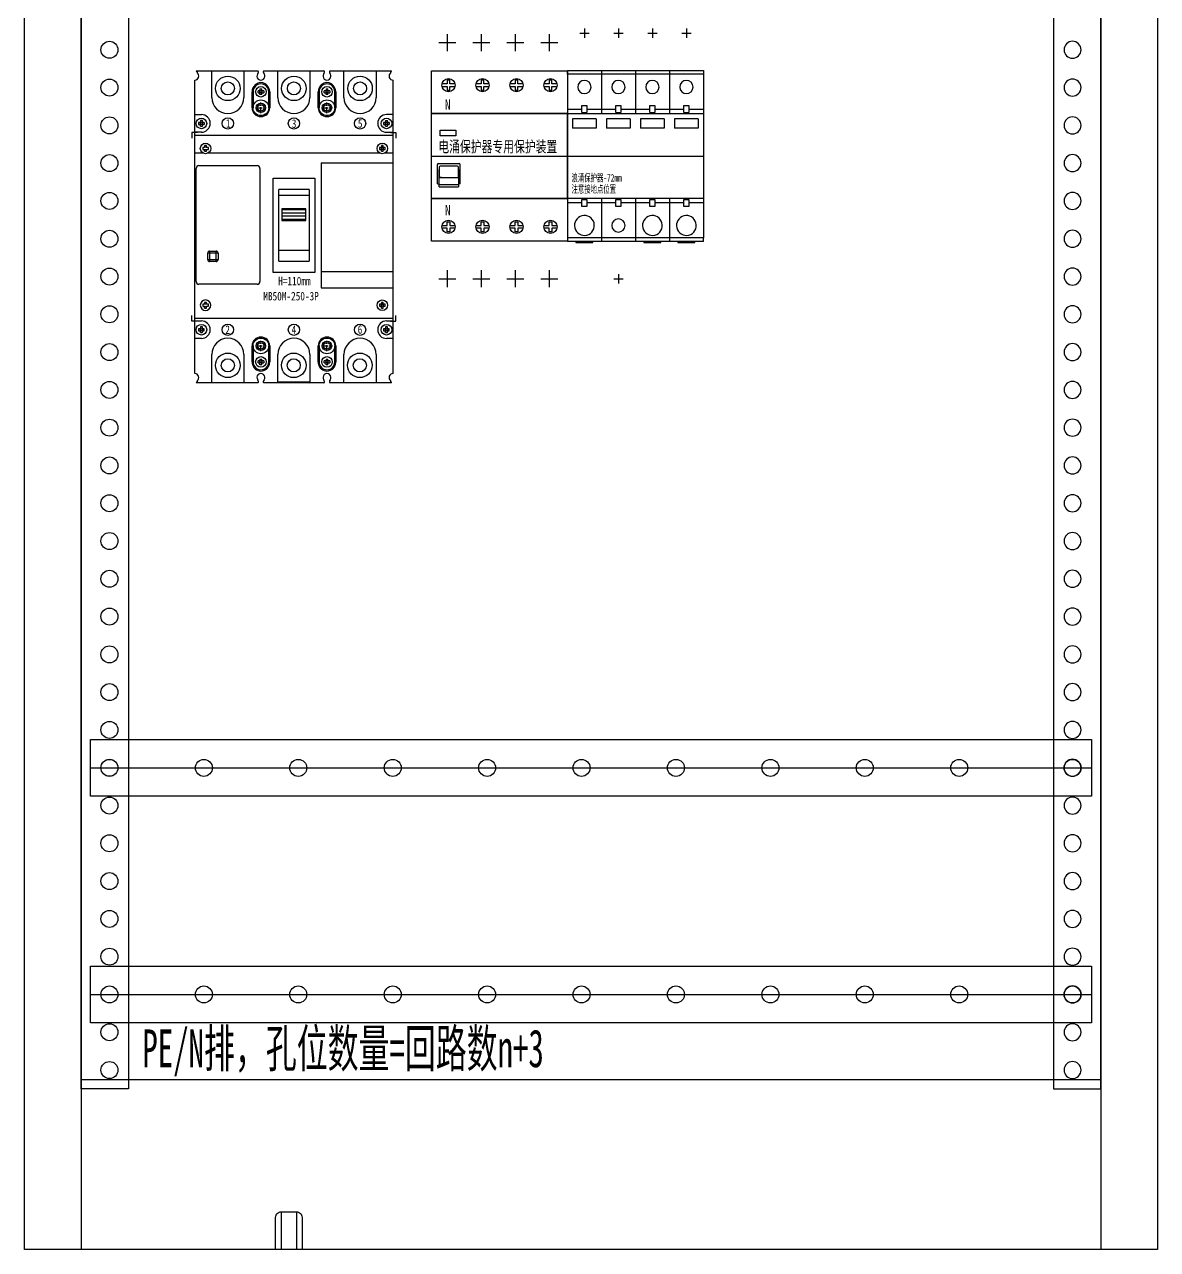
# Model space of a CAD drawing. Extents: x 1455912 to 1456512, y 413051 to 415251.
# Drawn here: x 1455912 to 1456512, y 413051 to 413699 of the extents above; entities that cross this region are included whole.
import ezdxf
from ezdxf.enums import TextEntityAlignment as Align

# ---------------------------------------------------------------- set-up
doc = ezdxf.new("R2010")
doc.units = 0
doc.header["$MEASUREMENT"] = 0
doc.linetypes.add('CENTER', pattern=[2, 1.25, -0.25, 0.25, -0.25])
doc.linetypes.add('LYJS-XX', pattern=[0.35, 0.25, -0.1])
for name, color, linetype in [('dian', 7, 'Continuous'), ('LY-JS-BJ', 7, 'Continuous'), ('布置图', 20, 'Continuous'), ('注释', 1, 'Continuous'), ('照明平面设备层', 1, 'Continuous')]:
    doc.layers.add(name, color=color, linetype=linetype)
doc.styles.add('-宋体', font='', dxfattribs={"width": 0.65})
doc.styles.add('LY-SJ-元器件', font='', dxfattribs={"width": 0.6, "height": 4})
doc.styles.add('宋体', font='', dxfattribs={"width": 0.8, "height": 3.5})
doc.styles.get('-宋体').set_extended_font_data('NSimSun')
doc.styles.get('LY-SJ-元器件').set_extended_font_data('SimSun')
doc.styles.get('宋体').set_extended_font_data('SimSun')

# ---------------------------------------------------------------- blocks, each defined once
blk = doc.blocks.new('浪涌保护器 72mm-2022.1')
at = {"color": 1, "linetype": 'ByBlock'}
for p, q in [((6.5, 65), (11.5, 65)), ((9, 67.5), (9, 62.5)), ((24.5, 65), (29.5, 65)), ((27, 67.5), (27, 62.5)), ((42.5, 65), (47.5, 65)), ((45, 67.5), (45, 62.5)), ((60.5, 65), (65.5, 65)), ((63, 67.5), (63, 62.5)), ((0, 0), (72, 0)), ((27, -62.5), (27, -67.5)), ((24.5, -65), (29.5, -65))]:
    blk.add_line(p, q, dxfattribs=at)
at = {"color": 0, "linetype": 'Continuous', "lineweight": 25}
for p, q in [((0, 43.3), (0, 45.3)), ((0, 45.3), (18, 45.3)), ((0, 43.3), (0, 22.5)), ((18, 43.3), (0, 43.3)), ((18, 45.3), (18, 22.5)), ((18, 45.3), (36, 45.3)), ((36, 43.3), (18, 43.3)), ((36, 45.3), (54, 45.3)), ((36, 45.3), (36, 22.5)), ((54, 43.3), (36, 43.3)), ((54, 45.3), (72, 45.3)), ((54, 45.3), (54, 22.5)), ((72, 43.3), (54, 43.3)), ((72, 45.3), (72, 43.3)), ((72, 43.3), (72, 22.5)), ((7.65, 23), (7.65, 26.65)), ((7.65, 26.65), (10.35, 26.65)), ((10.35, 26.65), (10.35, 23)), ((25.65, 26.65), (28.35, 26.65)), ((25.65, 23), (25.65, 26.65)), ((28.35, 26.65), (28.35, 23)), ((43.65, 23), (43.65, 26.65)), ((43.65, 26.65), (46.35, 26.65)), ((46.35, 26.65), (46.35, 23)), ((61.65, 23), (61.65, 26.65)), ((61.65, 26.65), (64.35, 26.65)), ((64.35, 26.65), (64.35, 23)), ((7.65, 24.65), (0, 24.65)), ((15.3, 19.65), (2.7, 19.65)), ((2.7, 19.65), (2.7, 14.65)), ((18, 24.65), (10.35, 24.65)), ((15.3, 19.65), (15.3, 14.65)), ((25.65, 24.65), (18, 24.65)), ((33.3, 19.65), (20.7, 19.65)), ((20.7, 19.65), (20.7, 14.65)), ((36, 24.65), (28.35, 24.65)), ((33.3, 19.65), (33.3, 14.65)), ((43.65, 24.65), (36, 24.65)), ((51.3, 19.65), (38.7, 19.65)), ((38.7, 19.65), (38.7, 14.65)), ((54, 24.65), (46.35, 24.65)), ((51.3, 19.65), (51.3, 14.65)), ((61.65, 24.65), (54, 24.65)), ((69.3, 19.65), (56.7, 19.65)), ((56.7, 19.65), (56.7, 14.65)), ((72, 24.65), (64.35, 24.65)), ((69.3, 19.65), (69.3, 14.65)), ((15.3, 14.65), (2.7, 14.65)), ((33.3, 14.65), (20.7, 14.65)), ((51.3, 14.65), (38.7, 14.65)), ((69.3, 14.65), (56.7, 14.65)), ((0, -22.5), (0, -43.3)), ((0, -24.65), (7.65, -24.65)), ((7.65, -26.65), (7.65, -23)), ((10.35, -23), (10.35, -26.65)), ((10.35, -24.65), (18, -24.65)), ((18, -22.5), (18, -45.3)), ((18, -24.65), (25.65, -24.65)), ((25.65, -26.65), (25.65, -23)), ((28.35, -23), (28.35, -26.65)), ((28.35, -24.65), (36, -24.65)), ((36, -22.5), (36, -45.3)), ((36, -24.65), (43.65, -24.65)), ((43.65, -26.65), (43.65, -23)), ((46.35, -23), (46.35, -26.65)), ((46.35, -24.65), (54, -24.65)), ((54, -22.5), (54, -45.3)), ((54, -24.65), (61.65, -24.65)), ((61.65, -26.65), (61.65, -23)), ((64.35, -23), (64.35, -26.65)), ((64.35, -24.65), (72, -24.65)), ((72, -22.5), (72, -43.3)), ((10.35, -26.65), (7.65, -26.65)), ((28.35, -26.65), (25.65, -26.65)), ((46.35, -26.65), (43.65, -26.65)), ((64.35, -26.65), (61.65, -26.65)), ((0, -43.3), (0, -45.3)), ((18, -43.3), (0, -43.3)), ((18, -45.3), (0, -45.3)), ((4.5, -45.3), (4.5, -45.8)), ((13.5, -45.8), (13.5, -45.3)), ((36, -43.3), (18, -43.3)), ((36, -45.3), (18, -45.3)), ((54, -43.3), (36, -43.3)), ((54, -45.3), (36, -45.3)), ((40.5, -45.3), (40.5, -45.8)), ((49.5, -45.8), (49.5, -45.3)), ((72, -43.3), (54, -43.3)), ((72, -45.3), (54, -45.3)), ((58.5, -45.3), (58.5, -45.8)), ((67.5, -45.8), (67.5, -45.3)), ((72, -45.3), (72, -43.3)), ((4.5, -45.8), (13.5, -45.8)), ((40.5, -45.8), (49.5, -45.8)), ((58.5, -45.8), (67.5, -45.8))]:
    blk.add_line(p, q, dxfattribs=at)
at = {"color": 0}
for p, q in [((7.65, 23), (10.35, 23)), ((25.65, 23), (28.35, 23)), ((43.65, 23), (46.35, 23)), ((61.65, 23), (64.35, 23)), ((7.65, -23), (10.35, -23)), ((25.65, -23), (28.35, -23)), ((43.65, -23), (46.35, -23)), ((61.65, -23), (64.35, -23))]:
    blk.add_line(p, q, dxfattribs=at)
at = {"color": 0, "linetype": 'ByBlock'}
blk.add_lwpolyline([(0, 22.5), (72, 22.5), (72, -22.5), (0, -22.5)], close=True, dxfattribs=at)
at = {"color": 0, "linetype": 'Continuous', "lineweight": 25}
for centre, radius, start, end in [((9, 36.52), 3.5, 0, 180), ((27, 36.52), 3.5, 0, 180), ((45, 36.52), 3.5, 0, 180), ((63, 36.52), 3.5, 0, 180), ((9, 36.52), 3.5, 180, 0), ((27, 36.52), 3.5, 180, 0), ((45, 36.52), 3.5, 180, 0), ((63, 36.52), 3.5, 180, 0), ((9, -36.75), 5.25, 93.07126, 273.07126), ((9, -36.75), 5.25, 273.07126, 93.07126), ((45, -36.75), 5.25, 93.07126, 273.07126), ((45, -36.75), 5.25, 273.07126, 93.07126), ((63, -36.75), 5.25, 93.07126, 273.07126), ((63, -36.75), 5.25, 273.07126, 93.07126), ((27, -36.75), 3.5, 0, 180), ((27, -36.75), 3.5, 180, 0)]:
    blk.add_arc(centre, radius, start, end, dxfattribs=at)
at = {"color": 4, "linetype": 'ByBlock', "style": 'LY-SJ-元器件', "width": 0.6}
for s, p in [('浪涌保护器-72mm', (2.21, -13.55)), ('注意接地点位置', (2.21, -19.51))]:
    blk.add_text(s, height=4, dxfattribs=at).set_placement(p)
blk = doc.blocks.new('后备保护-72mm-2022.1')
at = {"color": 1}
for p, q in [((3.87, 60), (12.87, 60)), ((8.37, 64.5), (8.37, 55.5)), ((21.87, 60), (30.87, 60)), ((26.37, 64.5), (26.37, 55.5)), ((39.87, 60), (48.87, 60)), ((44.37, 64.5), (44.37, 55.5)), ((57.87, 60), (66.87, 60)), ((62.37, 64.5), (62.37, 55.5)), ((8.37, -60.5), (8.37, -69.5)), ((26.37, -60.5), (26.37, -69.5)), ((44.37, -60.5), (44.37, -69.5)), ((62.37, -60.5), (62.37, -69.5)), ((3.87, -65), (12.87, -65)), ((21.87, -65), (30.87, -65)), ((39.87, -65), (48.87, -65)), ((57.87, -65), (66.87, -65))]:
    blk.add_line(p, q, dxfattribs=at)
at = {"color": 0}
for p, q in [((3.11, -14.72), (3.11, -4.45)), ((3.5, -3.96), (14.73, -3.96)), ((4.05, -5.96), (4.05, -10.98)), ((13.75, -5.46), (4.55, -5.46)), ((14.25, -10.98), (14.25, -5.96)), ((15.23, -14.72), (15.23, -4.46)), ((4.05, -16.39), (4.05, -7.09)), ((4.05, -11.45), (14.25, -11.45)), ((5.39, -11.45), (4.05, -11.45)), ((14.25, -7.09), (14.25, -16.39)), ((3.11, -14.72), (4.05, -14.72)), ((4.05, -15.09), (14.25, -15.09)), ((4.05, -16.39), (14.25, -16.39)), ((15.23, -14.72), (14.25, -14.72))]:
    blk.add_line(p, q, dxfattribs=at)
for points in [[(9.68, 38.18), (9.68, 40.13), (8.32, 40.13), (8.32, 38.18)], [(27.68, 38.18), (27.68, 40.13), (26.32, 40.13), (26.32, 38.18)], [(45.68, 38.18), (45.68, 40.13), (44.32, 40.13), (44.32, 38.18)], [(63.68, 38.18), (63.68, 40.13), (62.32, 40.13), (62.32, 38.18)], [(8.32, 38.18), (5.57, 38.18)], [(5.57, 36.82), (8.32, 36.82)], [(8.32, 36.82), (8.32, 34.79), (9.68, 34.79), (9.68, 36.82)], [(12.43, 38.18), (9.68, 38.18)], [(9.68, 36.82), (12.43, 36.82)], [(26.32, 38.18), (23.57, 38.18)], [(23.57, 36.82), (26.32, 36.82)], [(26.32, 36.82), (26.32, 34.79), (27.68, 34.79), (27.68, 36.82)], [(30.43, 38.18), (27.68, 38.18)], [(27.68, 36.82), (30.43, 36.82)], [(44.32, 38.18), (41.57, 38.18)], [(41.57, 36.82), (44.32, 36.82)], [(44.32, 36.82), (44.32, 34.79), (45.68, 34.79), (45.68, 36.82)], [(48.43, 38.18), (45.68, 38.18)], [(45.68, 36.82), (48.43, 36.82)], [(62.32, 38.18), (59.57, 38.18)], [(59.57, 36.82), (62.32, 36.82)], [(62.32, 36.82), (62.32, 34.79), (63.68, 34.79), (63.68, 36.82)], [(66.43, 38.18), (63.68, 38.18)], [(63.68, 36.82), (66.43, 36.82)], [(5.57, -36.82), (8.32, -36.82)], [(8.32, -38.18), (5.57, -38.18)], [(8.32, -36.82), (8.32, -34.79), (9.68, -34.79), (9.68, -36.82)], [(9.68, -38.18), (9.68, -40.13), (8.32, -40.13), (8.32, -38.18)], [(9.68, -36.82), (12.43, -36.82)], [(12.43, -38.18), (9.68, -38.18)], [(23.57, -36.82), (26.32, -36.82)], [(26.32, -38.18), (23.57, -38.18)], [(26.32, -36.82), (26.32, -34.79), (27.68, -34.79), (27.68, -36.82)], [(27.68, -38.18), (27.68, -40.13), (26.32, -40.13), (26.32, -38.18)], [(27.68, -36.82), (30.43, -36.82)], [(30.43, -38.18), (27.68, -38.18)], [(41.57, -36.82), (44.32, -36.82)], [(44.32, -38.18), (41.57, -38.18)], [(44.32, -36.82), (44.32, -34.79), (45.68, -34.79), (45.68, -36.82)], [(45.68, -38.18), (45.68, -40.13), (44.32, -40.13), (44.32, -38.18)], [(45.68, -36.82), (48.43, -36.82)], [(48.43, -38.18), (45.68, -38.18)], [(59.57, -36.82), (62.32, -36.82)], [(62.32, -38.18), (59.57, -38.18)], [(62.32, -36.82), (62.32, -34.79), (63.68, -34.79), (63.68, -36.82)], [(63.68, -38.18), (63.68, -40.13), (62.32, -40.13), (62.32, -38.18)], [(63.68, -36.82), (66.43, -36.82)], [(66.43, -38.18), (63.68, -38.18)]]:
    blk.add_lwpolyline(points)
for centre in [(9, 37.5), (27, 37.5), (45, 37.5), (63, 37.5), (9, -37.5), (27, -37.5), (45, -37.5), (63, -37.5)]:
    blk.add_circle(centre, 3.5)
for centre, start, end in [((3.61, -4.45), 90, 180), ((4.55, -5.96), 90, 180), ((13.75, -5.96), 0, 90), ((14.73, -4.46), 0, 90)]:
    blk.add_arc(centre, 0.5, start, end, dxfattribs=at)
at = {"layer": 'dian', "color": 0, "ltscale": 0.5}
for points in [[(0, 45), (72, 45), (72, 22.5), (0, 22.5)], [(72, -22.5), (0, -22.5), (0, 22.5), (72, 22.5)], [(4.63, 13.63), (12.84, 13.63), (12.84, 10.63), (4.63, 10.63)], [(0, -22.5), (72, -22.5), (72, -45), (0, -45)]]:
    blk.add_lwpolyline(points, close=True, dxfattribs=at)
at = {"layer": '照明平面设备层'}
blk.add_line((0, 0), (72, 0), dxfattribs=at)
at = {"style": '-宋体', "width": 0.8}
for p in [(7.13, 24.44), (7.13, -31.32)]:
    blk.add_text('N', height=5.47, dxfattribs=at).set_placement(p)
at = {"color": 0, "style": '-宋体', "width": 0.7}
blk.add_text('电涌保护器专用保护装置', height=6, dxfattribs=at).set_placement((35.13, 1.99), align=Align.CENTER)
blk = doc.blocks.new('A$C6349b9c7')
at = {"color": 0, "linetype": 'ByBlock', "lineweight": -2}
for p, q in [((-104.25, 82.5), (-71.77, 82.5)), ((-103.75, 82), (-103.75, 81.44)), ((-96, 68.5), (-96, 82.5)), ((-79, 82.5), (-79, 68.5)), ((-68.72, 81.92), (-68.72, 81.92)), ((-68.72, 81.92), (-68.72, 81.92)), ((-68.23, 82.5), (-36.77, 82.5)), ((-61, 68.5), (-61, 82.5)), ((-44, 82.5), (-44, 68.5)), ((-33.72, 81.92), (-33.72, 81.92)), ((-33.72, 81.92), (-33.72, 81.92)), ((-33.23, 82.5), (-0.75, 82.5)), ((-26, 68.5), (-26, 82.5)), ((-9, 82.5), (-9, 68.5)), ((-1.25, 81.44), (-1.25, 82)), ((-105, -77.65), (-105, 77.65)), ((-74.65, 63), (-74.65, 71.5)), ((-74.15, 71.5), (-74.15, 63)), ((-70.5, 72), (-71.49, 72)), ((-70.5, 72.99), (-70.5, 72)), ((-70.5, 71), (-70.5, 72)), ((-70.5, 72), (-69.5, 72)), ((-69.5, 72), (-69.5, 72.99)), ((-69.5, 72), (-69.5, 71)), ((-68.51, 72), (-69.5, 72)), ((-65.85, 63), (-65.85, 71.5)), ((-65.35, 71.5), (-65.35, 63)), ((-39.65, 63), (-39.65, 71.5)), ((-39.15, 71.5), (-39.15, 63)), ((-35.5, 72), (-36.49, 72)), ((-35.5, 72.99), (-35.5, 72)), ((-35.5, 71), (-35.5, 72)), ((-35.5, 72), (-34.5, 72)), ((-34.5, 72), (-34.5, 72.99)), ((-34.5, 72), (-34.5, 71)), ((-33.51, 72), (-34.5, 72)), ((-30.85, 63), (-30.85, 71.5)), ((-30.35, 71.5), (-30.35, 63)), ((0, -77.65), (0, 77.65)), ((-71.49, 71), (-70.5, 71)), ((-70.5, 70.01), (-70.5, 71)), ((-69.5, 71), (-70.5, 71)), ((-69.5, 70.01), (-69.5, 71)), ((-69.5, 71), (-68.51, 71)), ((-36.49, 71), (-35.5, 71)), ((-35.5, 70.01), (-35.5, 71)), ((-34.5, 71), (-35.5, 71)), ((-34.5, 70.01), (-34.5, 71)), ((-34.5, 71), (-33.51, 71)), ((-105, 59.4), (-101.5, 59.4)), ((0, 59.4), (-3.5, 59.4)), ((-102, 55.25), (-102.99, 55.25)), ((-102.99, 54.25), (-102, 54.25)), ((-102, 56.24), (-102, 55.25)), ((-102, 54.25), (-102, 55.25)), ((-102, 55.25), (-101, 55.25)), ((-102, 53.26), (-102, 54.25)), ((-101, 54.25), (-102, 54.25)), ((-101, 55.25), (-101, 56.24)), ((-101, 55.25), (-101, 54.25)), ((-100.01, 55.25), (-101, 55.25)), ((-101, 53.26), (-101, 54.25)), ((-101, 54.25), (-100.01, 54.25)), ((-4, 55.25), (-4.99, 55.25)), ((-4.99, 54.25), (-4, 54.25)), ((-4, 56.24), (-4, 55.25)), ((-4, 54.25), (-4, 55.25)), ((-4, 55.25), (-3, 55.25)), ((-4, 53.26), (-4, 54.25)), ((-3, 54.25), (-4, 54.25)), ((-3, 55.25), (-3, 56.24)), ((-3, 55.25), (-3, 54.25)), ((-2.01, 55.25), (-3, 55.25)), ((-3, 53.26), (-3, 54.25)), ((-3, 54.25), (-2.01, 54.25)), ((-101.5, 50.1), (-105, 50.1)), ((-105, 48.5), (0, 48.5)), ((-3.5, 50.1), (0, 50.1)), ((-100.39, 38.92), (-104.9, 38.92)), ((-99.8, 42), (-100.79, 42)), ((-100.79, 41), (-99.8, 41)), ((-99.8, 42.99), (-99.8, 42)), ((-98.8, 42.1), (-99.8, 42.1)), ((-99.8, 40.01), (-99.8, 41)), ((-99.8, 40.9), (-98.8, 40.9)), ((-98.8, 42), (-98.8, 42.99)), ((-97.81, 42), (-98.8, 42)), ((-98.8, 40.01), (-98.8, 41)), ((-98.8, 41), (-97.81, 41)), ((-6.79, 38.92), (-98.21, 38.92)), ((-6.2, 42), (-7.19, 42)), ((-7.19, 41), (-6.2, 41)), ((-6.2, 42.99), (-6.2, 42)), ((-6.2, 41), (-6.2, 42)), ((-6.2, 42), (-5.2, 42)), ((-6.2, 40.01), (-6.2, 41)), ((-5.2, 41), (-6.2, 41)), ((-5.2, 42), (-5.2, 42.99)), ((-4.21, 42), (-5.2, 42)), ((-5.2, 42), (-5.2, 41)), ((-5.2, 41), (-4.21, 41)), ((-5.2, 40.01), (-5.2, 41)), ((0, 38.92), (-4.61, 38.92)), ((-38, 33.8), (-38, -32.2)), ((-38, 33.8), (0, 33.8)), ((-104.3, -28.9), (-104.3, 30.9)), ((-102.8, 32.4), (-72, 32.4)), ((-70.5, 30.9), (-70.5, -28.9)), ((-60.5, -18.11), (-60.5, 19.71)), ((-44.5, 19.71), (-60.5, 19.71)), ((-44.5, 19.71), (-44.5, -18.11)), ((-60.5, 16.71), (-44.5, 16.71)), ((-58.85, 9.58), (-58.85, 3.34)), ((-58.85, 9.58), (-46.25, 9.58)), ((-46.25, 9.55), (-58.85, 9.55)), ((-58.85, 9.53), (-46.25, 9.53)), ((-46.25, 9.51), (-58.85, 9.51)), ((-58.85, 9.49), (-46.25, 9.49)), ((-46.25, 9.47), (-58.85, 9.47)), ((-58.85, 9.45), (-46.25, 9.45)), ((-46.25, 9.43), (-58.85, 9.43)), ((-58.85, 9.41), (-46.25, 9.41)), ((-46.25, 9.39), (-58.85, 9.39)), ((-58.85, 9.37), (-46.25, 9.37)), ((-46.25, 9.34), (-58.85, 9.34)), ((-58.85, 9.32), (-46.25, 9.32)), ((-46.25, 9.3), (-58.85, 9.3)), ((-58.85, 9.28), (-46.25, 9.28)), ((-58.85, 9.26), (-46.25, 9.26)), ((-46.25, 9.26), (-58.85, 9.26)), ((-46.25, 7.27), (-58.85, 7.27)), ((-46.25, 3.34), (-46.25, 9.58)), ((-58.85, 5.83), (-46.25, 5.83)), ((-46.25, 3.82), (-58.85, 3.82)), ((-58.85, 3.81), (-46.25, 3.81)), ((-46.25, 3.78), (-58.85, 3.78)), ((-58.85, 3.75), (-46.25, 3.75)), ((-46.25, 3.72), (-58.85, 3.72)), ((-58.85, 3.69), (-46.25, 3.69)), ((-46.25, 3.65), (-58.85, 3.65)), ((-58.85, 3.62), (-46.25, 3.62)), ((-46.25, 3.59), (-58.85, 3.59)), ((-58.85, 3.56), (-46.25, 3.56)), ((-46.25, 3.53), (-58.85, 3.53)), ((-58.85, 3.5), (-46.25, 3.5)), ((-46.25, 3.46), (-58.85, 3.46)), ((-58.85, 3.44), (-46.25, 3.44)), ((-46.25, 3.4), (-58.85, 3.4)), ((-58.85, 3.37), (-46.25, 3.37)), ((-46.25, 3.34), (-58.85, 3.34)), ((-97.15, -12.85), (-97.15, -18.35)), ((-97.15, -12.85), (-93.65, -12.85)), ((-93.65, -18.35), (-93.65, -12.85)), ((-44.5, -12.59), (-60.5, -12.59)), ((-98.15, -17.35), (-98.15, -13.85)), ((-92.65, -13.85), (-98.15, -13.85)), ((-98.15, -17.35), (-92.65, -17.35)), ((-93.65, -18.35), (-97.15, -18.35)), ((-92.65, -13.85), (-92.65, -17.35)), ((-60.5, -18.11), (-44.5, -18.11)), ((-38, -23.58), (0, -23.58)), ((-72, -30.4), (-102.8, -30.4)), ((-38, -32.2), (0, -32.2)), ((-99.8, -41), (-100.79, -41)), ((-100.79, -42), (-99.8, -42)), ((-99.8, -40.01), (-99.8, -41)), ((-98.8, -40.9), (-99.8, -40.9)), ((-99.8, -42.99), (-99.8, -42)), ((-99.8, -42.1), (-98.8, -42.1)), ((-98.8, -41), (-98.8, -40.01)), ((-97.81, -41), (-98.8, -41)), ((-98.8, -42.99), (-98.8, -42)), ((-98.8, -42), (-97.81, -42)), ((-6.2, -41), (-7.19, -41)), ((-7.19, -42), (-6.2, -42)), ((-6.2, -40.01), (-6.2, -41)), ((-6.2, -41), (-5.2, -41)), ((-6.2, -42), (-6.2, -41)), ((-5.2, -42), (-6.2, -42)), ((-6.2, -42.99), (-6.2, -42)), ((-5.2, -41), (-5.2, -40.01)), ((-4.21, -41), (-5.2, -41)), ((-5.2, -41), (-5.2, -42)), ((-5.2, -42), (-4.21, -42)), ((-5.2, -42.99), (-5.2, -42)), ((0, -48.5), (-105, -48.5)), ((-105, -49.8), (-101.5, -49.8)), ((-3.5, -49.8), (0, -49.8)), ((-102, -53.95), (-102.99, -53.95)), ((-102.99, -54.95), (-102, -54.95)), ((-102, -52.96), (-102, -53.95)), ((-102, -53.95), (-101, -53.95)), ((-102, -54.95), (-102, -53.95)), ((-101, -54.95), (-102, -54.95)), ((-102, -55.94), (-102, -54.95)), ((-101, -53.95), (-101, -52.96)), ((-100.01, -53.95), (-101, -53.95)), ((-101, -53.95), (-101, -54.95)), ((-101, -54.95), (-100.01, -54.95)), ((-101, -55.94), (-101, -54.95)), ((-4, -53.95), (-4.99, -53.95)), ((-4.99, -54.95), (-4, -54.95)), ((-4, -52.96), (-4, -53.95)), ((-4, -53.95), (-3, -53.95)), ((-4, -54.95), (-4, -53.95)), ((-3, -54.95), (-4, -54.95)), ((-4, -55.94), (-4, -54.95)), ((-3, -53.95), (-3, -52.96)), ((-2.01, -53.95), (-3, -53.95)), ((-3, -53.95), (-3, -54.95)), ((-3, -54.95), (-2.01, -54.95)), ((-3, -55.94), (-3, -54.95)), ((-101.5, -59.1), (-105, -59.1)), ((-74.65, -71.5), (-74.65, -63)), ((-74.15, -63), (-74.15, -71.5)), ((-65.85, -71.5), (-65.85, -63)), ((-65.35, -63), (-65.35, -71.5)), ((-39.65, -71.5), (-39.65, -63)), ((-39.15, -63), (-39.15, -71.5)), ((-30.85, -71.5), (-30.85, -63)), ((-30.35, -63), (-30.35, -71.5)), ((0, -59.1), (-3.5, -59.1)), ((-96, -82.5), (-96, -67.5)), ((-79, -67.5), (-79, -82.5)), ((-70.5, -71), (-71.49, -71)), ((-70.5, -70.01), (-70.5, -71)), ((-70.5, -71), (-69.5, -71)), ((-70.5, -72), (-70.5, -71)), ((-69.5, -71), (-69.5, -70.01)), ((-68.51, -71), (-69.5, -71)), ((-69.5, -71), (-69.5, -72)), ((-61, -82.5), (-61, -67.5)), ((-44, -67.5), (-44, -82.5)), ((-35.5, -71), (-36.49, -71)), ((-35.5, -70.01), (-35.5, -71)), ((-35.5, -71), (-34.5, -71)), ((-35.5, -72), (-35.5, -71)), ((-34.5, -71), (-34.5, -70.01)), ((-33.51, -71), (-34.5, -71)), ((-34.5, -71), (-34.5, -72)), ((-26, -82.5), (-26, -67.5)), ((-9, -67.5), (-9, -82.5)), ((-71.49, -72), (-70.5, -72)), ((-69.5, -72), (-70.5, -72)), ((-70.5, -72.99), (-70.5, -72)), ((-69.5, -72), (-68.51, -72)), ((-69.5, -72.99), (-69.5, -72)), ((-36.49, -72), (-35.5, -72)), ((-34.5, -72), (-35.5, -72)), ((-35.5, -72.99), (-35.5, -72)), ((-34.5, -72), (-33.51, -72)), ((-34.5, -72.99), (-34.5, -72)), ((-71.77, -82.5), (-104.25, -82.5)), ((-103.75, -81.44), (-103.75, -82)), ((-71.28, -81.92), (-71.28, -81.92)), ((-71.28, -81.92), (-71.28, -81.92)), ((-36.77, -82.5), (-68.23, -82.5)), ((-44.39, -82.29), (-60.61, -82.29)), ((-36.28, -81.92), (-36.28, -81.92)), ((-36.28, -81.92), (-36.28, -81.92)), ((-0.75, -82.5), (-33.23, -82.5)), ((-1.25, -82), (-1.25, -81.44))]:
    blk.add_line(p, q, dxfattribs=at)
at = {"color": 0}
for p, q in [((-71.49, 71), (-71.49, 72)), ((-70.5, 72.99), (-69.5, 72.99)), ((-68.51, 72), (-68.51, 71)), ((-36.49, 71), (-36.49, 72)), ((-35.5, 72.99), (-34.5, 72.99)), ((-33.51, 72), (-33.51, 71)), ((-69.5, 70.01), (-70.5, 70.01)), ((-34.5, 70.01), (-35.5, 70.01)), ((-102.99, 55.25), (-102.99, 54.25)), ((-101, 56.24), (-102, 56.24)), ((-102, 53.26), (-101, 53.26)), ((-100.01, 55.25), (-100.01, 54.25)), ((-4.99, 55.25), (-4.99, 54.25)), ((-4, 56.24), (-3, 56.24)), ((-4, 53.26), (-3, 53.26)), ((-2.01, 55.25), (-2.01, 54.25)), ((-71.49, -72), (-71.49, -71)), ((-70.5, -70.01), (-69.5, -70.01)), ((-68.51, -71), (-68.51, -72)), ((-36.49, -72), (-36.49, -71)), ((-35.5, -70.01), (-34.5, -70.01)), ((-33.51, -71), (-33.51, -72)), ((-69.5, -72.99), (-70.5, -72.99)), ((-34.5, -72.99), (-35.5, -72.99))]:
    blk.add_line(p, q, dxfattribs=at)
at = {"color": 1, "linetype": 'CENTER', "ltscale": 2.54}
for p, q in [((-70, 60.25), (-70, 65.75)), ((-35, 60.25), (-35, 65.75)), ((-72.75, 63), (-67.25, 63)), ((-37.75, 63), (-32.25, 63)), ((-72.75, -63), (-67.25, -63)), ((-70, -65.75), (-70, -60.25)), ((-37.75, -63), (-32.25, -63)), ((-35, -65.75), (-35, -60.25))]:
    blk.add_line(p, q, dxfattribs=at)
at = {"color": 1}
for p, q in [((-103.65, 50), (-106.5, 50)), ((-106.5, 50), (-106.5, 47)), ((-1.35, 50), (1.5, 50)), ((1.5, 50), (1.5, 47)), ((-106.5, -50), (-106.5, -47)), ((-103.65, -50), (-106.5, -50)), ((-1.35, -50), (1.5, -50)), ((1.5, -50), (1.5, -47))]:
    blk.add_line(p, q, dxfattribs=at)
at = {"color": 0, "linetype": 'ByBlock', "lineweight": -2}
for points in [[(-65.35, 71.5, 0.253032), (-67.59, 75.62, 0.329881), (-72.89, 75.28, 0.220245), (-74.65, 71.5)], [(-30.35, 71.5, 0.253032), (-32.59, 75.62, 0.329881), (-37.89, 75.28, 0.220245), (-39.65, 71.5)], [(-74.65, -71.5, 0.113664), (-74.06, -73.81, 0.190502), (-71.46, -76.07, 0.26621), (-67.1, -75.25, 0.109264), (-65.86, -73.64, 0.107898), (-65.35, -71.5)], [(-39.65, -71.5, 0.113664), (-39.06, -73.81, 0.190502), (-36.46, -76.07, 0.26621), (-32.1, -75.25, 0.109264), (-30.86, -73.64, 0.107898), (-30.35, -71.5)]]:
    blk.add_lwpolyline(points, format="xyb", dxfattribs=at)
blk.add_lwpolyline([(-63.5, 25.8), (-41.5, 25.8), (-41.5, -24.2), (-63.5, -24.2)], close=True)
for centre, radius in [((-87.5, 73.3), 6.5), ((-52.5, 73.3), 6.5), ((-17.5, 73.3), 6.5), ((-87.5, 73.3), 3.46), ((-70, 71.5), 2.8), ((-52.5, 73.3), 3.46), ((-35, 71.5), 2.8), ((-17.5, 73.3), 3.46), ((-70, 63), 4.15), ((-70, 63), 2.5), ((-35, 63), 4.15), ((-35, 63), 2.5), ((-101.5, 54.75), 2.8), ((-87.5, 54.75), 3), ((-52.5, 54.75), 3), ((-17.5, 54.75), 3), ((-3.5, 54.75), 2.8), ((-99.3, 41.5), 2.8), ((-5.7, 41.5), 2.8), ((-5.7, -41.5), 2.8), ((-101.5, -54.45), 2.8), ((-87.5, -54.45), 3), ((-52.5, -54.45), 3), ((-17.5, -54.45), 3), ((-3.5, -54.45), 2.8), ((-70, -63), 4.15), ((-70, -63), 2.5), ((-35, -63), 4.15), ((-35, -63), 2.5), ((-87.5, -73.3), 6.5), ((-87.5, -73.3), 3.46), ((-70, -71.5), 2.8), ((-52.6, -73.29), 6.5), ((-52.6, -73.29), 3.46), ((-35, -71.5), 2.8), ((-17.6, -73.29), 6.5), ((-17.6, -73.29), 3.46)]:
    blk.add_circle(centre, radius, dxfattribs=at)
for centre, radius, start, end in [((-105, 79.75), 2.1, 270, 53.47039), ((-103.75, 82.5), 0.5, 180, 270), ((-70, 79.75), 2.1, 142.43695, 37.56305), ((-71.77, 82), 0.5, 350.4253, 90), ((-73.25, 82.25), 2, 322.43695, 350.4253), ((-68.23, 82), 0.5, 90, 189.5747), ((-66.75, 82.25), 2, 189.5747, 217.56305), ((-35, 79.75), 2.1, 142.43695, 37.56305), ((-36.77, 82), 0.5, 350.4253, 90), ((-38.25, 82.25), 2, 322.43695, 350.4253), ((-33.23, 82), 0.5, 90, 189.5747), ((-31.75, 82.25), 2, 189.5747, 217.56305), ((0, 79.75), 2.1, 126.52961, 270), ((-1.25, 82.5), 0.5, 270, 0), ((-70, 71.5), 4.15, 0, 180), ((-35, 71.5), 4.15, 0, 180), ((-87.5, 68.5), 8.5, 180, 360), ((-52.5, 68.5), 8.5, 180, 360), ((-17.5, 68.5), 8.5, 180, 360), ((-101.5, 54.75), 4.65, 270, 90), ((-70, 63), 4.65, 180, 360), ((-35, 63), 4.65, 180, 360), ((-3.5, 54.75), 4.65, 90, 270), ((-91.08, 41.5), 9.72, 177.05423, 180.00385), ((-91.06, 41.5), 9.74, 179.9991, 182.94282), ((-99.3, 33.26), 9.74, 87.05661, 92.94339), ((-99.3, 49.74), 9.74, 267.05671, 272.94329), ((-107.54, 41.5), 9.74, 359.9991, 2.94282), ((-107.52, 41.5), 9.72, 357.05427, 0.00381), ((2.52, 41.5), 9.72, 177.05423, 180.00385), ((2.54, 41.5), 9.74, 179.9991, 182.94282), ((-5.7, 33.26), 9.74, 87.05661, 92.94339), ((-5.7, 49.74), 9.74, 267.05671, 272.94329), ((-13.94, 41.5), 9.74, 359.9991, 2.94282), ((-13.92, 41.5), 9.72, 357.05427, 0.00381), ((-102.8, 30.9), 1.5, 90, 180), ((-72, 30.9), 1.5, 0, 90), ((-97.15, -13.85), 1, 90, 180), ((-93.65, -13.85), 1, 0, 90), ((-97.15, -17.35), 1, 180, 270), ((-93.65, -17.35), 1, 270, 0), ((-102.8, -28.9), 1.5, 180, 270), ((-72, -28.9), 1.5, 270, 0), ((-99.3, -41.5), 2.8, 0, 180), ((-99.3, -41.5), 2.8, 180, 0), ((-91.08, -41.5), 9.72, 177.05423, 180.00385), ((-91.06, -41.5), 9.74, 179.9991, 182.94282), ((-99.3, -49.74), 9.74, 87.05661, 92.94339), ((-99.3, -33.26), 9.74, 267.05671, 272.94329), ((-107.54, -41.5), 9.74, 359.9991, 2.94282), ((-107.52, -41.5), 9.72, 357.05427, 0.00381), ((2.52, -41.5), 9.72, 177.05423, 180.00385), ((2.54, -41.5), 9.74, 179.9991, 182.94282), ((-5.7, -49.74), 9.74, 87.05661, 92.94339), ((-5.7, -33.26), 9.74, 267.05671, 272.94329), ((-13.94, -41.5), 9.74, 359.9991, 2.94282), ((-13.92, -41.5), 9.72, 357.05427, 0.00381), ((-101.5, -54.45), 4.65, 270, 90), ((-3.5, -54.45), 4.65, 90, 270), ((-93.28, -54.45), 9.72, 177.05423, 180.00385), ((-93.26, -54.45), 9.74, 179.9991, 182.94282), ((-101.5, -62.69), 9.74, 87.05671, 92.94329), ((-101.5, -46.21), 9.74, 267.05671, 272.94329), ((-109.74, -54.45), 9.74, 359.9991, 2.94282), ((-109.72, -54.45), 9.72, 357.05427, 0.00381), ((-70, -63), 4.65, 0, 180), ((-35, -63), 4.65, 0, 180), ((4.72, -54.45), 9.72, 177.05423, 180.00385), ((4.74, -54.45), 9.74, 179.9991, 182.94282), ((-3.5, -62.69), 9.74, 87.05671, 92.94329), ((-3.5, -46.21), 9.74, 267.05671, 272.94329), ((-11.74, -54.45), 9.74, 359.9991, 2.94282), ((-11.72, -54.45), 9.72, 357.05427, 0.00381), ((-87.5, -67.5), 8.5, 0, 180), ((-52.5, -67.5), 8.5, 0, 180), ((-17.5, -67.5), 8.5, 0, 180), ((-105, -79.75), 2.1, 306.52961, 90), ((-70, -71.5), 4.15, 180, 0), ((-70, -79.75), 2.1, 322.43695, 217.56305), ((-35, -71.5), 4.15, 180, 0), ((-35, -79.75), 2.1, 322.43695, 217.56305), ((0, -79.75), 2.1, 90, 233.47039), ((-103.75, -82.5), 0.5, 90, 180), ((-71.77, -82), 0.5, 270, 9.5747), ((-73.25, -82.25), 2, 9.5747, 37.56305), ((-68.23, -82), 0.5, 170.4253, 270), ((-66.75, -82.25), 2, 142.43695, 170.4253), ((-44, -82), 0.5, 180, 270), ((-36.77, -82), 0.5, 270, 9.5747), ((-38.25, -82.25), 2, 9.5747, 37.56305), ((-33.23, -82), 0.5, 170.4253, 270), ((-31.75, -82.25), 2, 142.43695, 170.4253), ((-1.25, -82.5), 0.5, 360, 90)]:
    blk.add_arc(centre, radius, start, end, dxfattribs=at)
at = {"color": 0, "linetype": 'ByBlock', "lineweight": -2, "style": '-宋体', "width": 0.8}
for s, p in [('1', (-87.28, 54.76)), ('3', (-52.42, 54.64)), ('5', (-17.42, 54.72)), ('2', (-87.61, -54.4)), ('4', (-52.51, -54.39)), ('6', (-17.52, -54.3))]:
    blk.add_text(s, height=4.5, dxfattribs=at).set_placement(p, align=Align.MIDDLE_CENTER)
at = {"color": 4, "linetype": 'ByBlock', "lineweight": -2, "style": '-宋体', "width": 0.8}
for s, p in [('H=110mm', (-52.26, -28.67)), ('MB50M-250-3P', (-54.02, -36.69))]:
    blk.add_text(s, height=4.5, dxfattribs=at).set_placement(p, align=Align.MIDDLE_CENTER)
blk = doc.blocks.new('塑壳MB50-250-3P-2024.1')
at = {"layer": '注释', "color": 6}
for centre in [(36, 63), (71, 63), (36, -63), (71, -63)]:
    blk.add_circle(centre, 1.75, dxfattribs=at)
at = {"color": 0}
blk.add_blockref('A$C6349b9c7', (106, 0), dxfattribs=at)
blk = doc.blocks.new('*U18')
at = {"layer": 'LY-JS-BJ', "color": 6}
blk.add_circle((0, 0), 4.5, dxfattribs=at)
blk = doc.blocks.new('*U19')
at = {"layer": 'LY-JS-BJ', "color": 0, "linetype": 'ByBlock', "lineweight": -2, "transparency": 16777216}
for p in [(0, -1440), (0, -1460), (0, -1480), (0, -1500), (0, -1520), (0, -1540), (0, -1560), (0, -1580), (0, -1600), (0, -1620), (0, -1640), (0, -1660), (0, -1680), (0, -1700), (0, -1720), (0, -1740), (0, -1760), (0, -1780), (0, -1800), (0, -1820), (0, -1840), (0, -1860), (0, -1880), (0, -1900), (0, -1920), (0, -1940), (0, -1960), (0, -1980)]:
    blk.add_blockref('*U18', p, dxfattribs=at)
blk = doc.blocks.new('*U20')
at = {"layer": 'LY-JS-BJ', "color": 0}
blk.add_circle((0, 0), 4.5, dxfattribs=at)
blk = doc.blocks.new('*U21')
at = {"layer": 'LY-JS-BJ', "color": 0, "linetype": 'ByBlock', "lineweight": -2, "transparency": 16777216}
for p in [(0, 0), (50, 0), (100, 0), (150, 0), (200, 0), (250, 0), (300, 0), (350, 0), (400, 0)]:
    blk.add_blockref('*U20', p, dxfattribs=at)
blk = doc.blocks.new('A$C7A207737')
at = {"layer": 'LY-JS-BJ', "color": 4, "linetype": 'LYJS-XX'}
for p, q in [((-10, 119.93), (520, 119.93)), ((-10, 0), (520, 0))]:
    blk.add_line(p, q, dxfattribs=at)
at = {"layer": 'LY-JS-BJ', "color": 0}
for points in [[(-10, 134.93), (520, 134.93), (520, 104.93), (-10, 104.93)], [(-10, 15), (520, 15), (520, -15), (-10, -15)]]:
    blk.add_lwpolyline(points, close=True, dxfattribs=at)
for centre in [(0, 119.93), (510, 119.93), (0, 0), (510, 0)]:
    blk.add_circle(centre, 4.5, dxfattribs=at)
for p in [(50, 119.93), (50, 0)]:
    blk.add_blockref('*U21', p, dxfattribs=at)
at = {"layer": 'LY-JS-BJ', "color": 4, "style": '宋体', "width": 0.6}
blk.add_text('PE/N排，孔位数量=回路数n+3', height=20, dxfattribs=at).set_placement((17.41, -28.5), align=Align.MIDDLE_LEFT)
blk = doc.blocks.new('*U23')
at = {"layer": 'LY-JS-BJ', "color": 6}
blk.add_circle((0, 0), 4.5, dxfattribs=at)
blk = doc.blocks.new('*U24')
at = {"layer": 'LY-JS-BJ', "color": 0, "linetype": 'ByBlock', "lineweight": -2, "transparency": 16777216}
for p in [(0, -1440), (0, -1460), (0, -1480), (0, -1500), (0, -1520), (0, -1540), (0, -1560), (0, -1580), (0, -1600), (0, -1620), (0, -1640), (0, -1660), (0, -1680), (0, -1700), (0, -1720), (0, -1740), (0, -1760), (0, -1780), (0, -1800), (0, -1820), (0, -1840), (0, -1860), (0, -1880), (0, -1900), (0, -1920), (0, -1940), (0, -1960), (0, -1980)]:
    blk.add_blockref('*U23', p, dxfattribs=at)
blk = doc.blocks.new('A$C11EF57A1')
at = {"layer": 'LY-JS-BJ', "color": 0, "ltscale": 2}
for p, q in [((-4, 20), (-4, 0)), ((4, 20), (4, 0))]:
    blk.add_line(p, q, dxfattribs=at)
blk.add_lwpolyline([(-4, 20), (4, 20, -0.414214), (7, 17), (7, 0), (-7, 0), (-7, 17, -0.414214)], format="xyb", close=True, dxfattribs=at)

msp = doc.modelspace()

# ---------------------------------------------------------------- linework, layer by layer
at = {"layer": 'LY-JS-BJ', "color": 6, "ltscale": 50}
for points in [[(1455942.23, 415196.02), (1455942.23, 413051.02)], [(1456482.23, 415196.02), (1456482.23, 413051.02)], [(1455942.23, 413141.02), (1456482.23, 413141.02)]]:
    msp.add_lwpolyline(points, dxfattribs=at)
at = {"layer": 'LY-JS-BJ', "color": 6, "lineweight": -3}
for points in [[(1455967.23, 415136.02), (1455967.23, 413136.02), (1455942.23, 413136.02), (1455942.23, 415136.02)], [(1456457.23, 415136.02), (1456457.23, 413136.02), (1456482.23, 413136.02), (1456482.23, 415136.02)]]:
    msp.add_lwpolyline(points, close=True, dxfattribs=at)
at = {"layer": '布置图', "ltscale": 50}
msp.add_lwpolyline([(1455912.23, 415251.02), (1456512.23, 415251.02), (1456512.23, 413051.02), (1455912.23, 413051.02)], close=True, dxfattribs=at)

# ---------------------------------------------------------------- block references
at = {"color": 6}
for name, p in [('后备保护-72mm-2022.1', (1456127.75, 413629.81)), ('浪涌保护器 72mm-2022.1', (1456199.75, 413629.81)), ('塑壳MB50-250-3P-2024.1', (1456001.42, 413592.31))]:
    msp.add_blockref(name, p, dxfattribs=at)
at = {"layer": 'LY-JS-BJ', "color": 6, "lineweight": -3}
for name, p in [('*U24', (1455957.23, 415126.02)), ('A$C7A207737', (1455957.23, 413186.02))]:
    msp.add_blockref(name, p, dxfattribs=at)
at = {"layer": 'LY-JS-BJ', "color": 6, "lineweight": -3, "xscale": -1}
msp.add_blockref('*U19', (1456467.23, 415126.02), dxfattribs=at)
at = {"layer": 'LY-JS-BJ', "color": 6, "lineweight": -3, "ltscale": 2}
msp.add_blockref('A$C11EF57A1', (1456052.23, 413051.02), dxfattribs=at)

doc.saveas('drawing.dxf')
